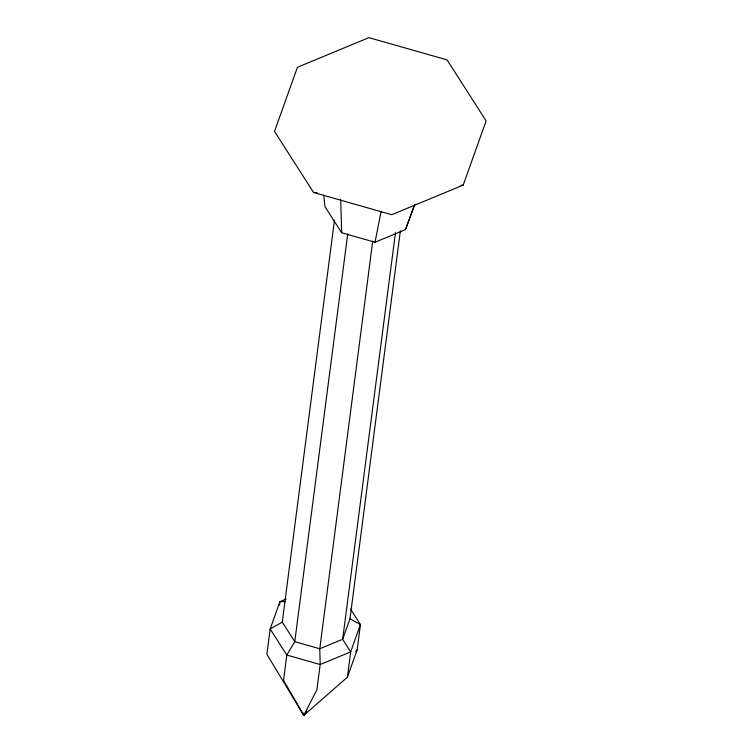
<?xml version="1.0" encoding="UTF-8"?>
<svg xmlns="http://www.w3.org/2000/svg" width="753" height="753" viewBox="0 0 753 753"><rect width="100%" height="100%" fill="white"/><g stroke="black" fill="none" stroke-linecap="round" stroke-linejoin="round"><path stroke-width="1.13" d="M279.495 605.083L279.937 601.638L286.244 599.021M400.38 230.776L349.985 618.759L342.653 639.288L319.78 648.766L294.771 641.66L282.271 622.11L334.473 220.149M347.735 233.863L294.771 641.66L286.827 655.054L283.542 680.364L303.798 715.35L347.387 677.201L357.157 649.839L360.452 624.529L350.569 609.092M372.744 240.979L319.78 648.766L320.176 664.541L316.891 689.852L303.798 715.35L266.873 654.31L270.167 629L279.937 601.638L285.312 601.609M395.466 232.658L342.653 639.288L350.672 651.891L347.387 677.201M323.649 195.074L325.004 206.717L341.674 232.771L375.022 242.259L381.084 211.452M375.022 242.259L405.519 229.609L414.122 205.531M463.208 185.078L486.127 120.941L447.056 59.873L368.895 37.65L297.426 67.281L274.516 131.417L313.587 192.486L391.739 214.718L463.208 185.078L460.883 185.342M405.519 229.609L414.978 204.27M306.763 711.707L303.798 715.35L303.111 713.11M355.68 651.656L357.157 649.839M282.271 622.11L270.167 629L286.827 655.054L320.176 664.541L350.672 651.891L360.452 624.529L349.985 618.759M313.587 192.486L317.069 192.674M340.695 199.611L341.674 232.771"/></g></svg>
